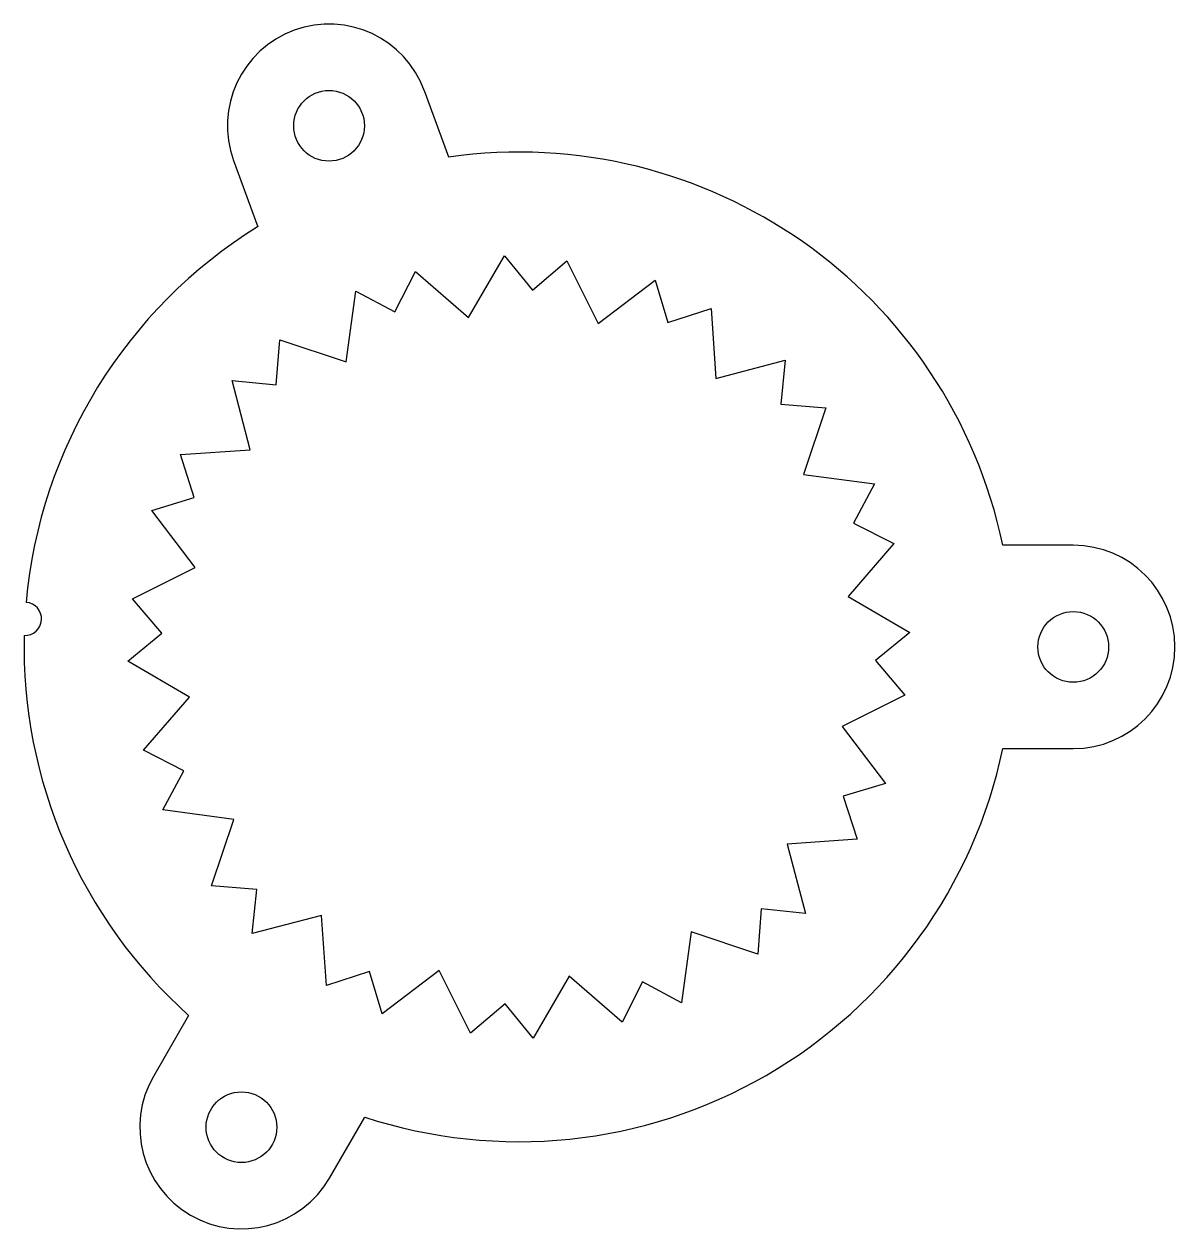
# Model space of a CAD drawing. Header units: millimetres. Extents: x -45 to 59, y -53 to 56.
import ezdxf

# ---------------------------------------------------------------- set-up
doc = ezdxf.new("R2010")
doc.units = ezdxf.units.MM

msp = doc.modelspace()

# ---------------------------------------------------------------- linework, layer by layer
for p, q in [((-6.34, 44.32), (-8.52, 50.32)), ((-25.81, 44.03), (-23.63, 38.03)), ((-4.56, 29.81), (-1.3, 35.4)), ((-1.3, 35.4), (1.24, 32.3)), ((1.24, 32.3), (4.36, 34.96)), ((4.36, 34.96), (7.19, 29.28)), ((-11.21, 30.32), (-9.35, 33.97)), ((-9.35, 33.97), (-4.56, 29.81)), ((7.19, 29.28), (12.35, 33.21)), ((12.35, 33.21), (13.51, 29.37)), ((-15.62, 25.79), (-14.75, 32.21)), ((-14.75, 32.21), (-11.21, 30.32)), ((13.51, 29.37), (17.41, 30.63)), ((17.41, 30.63), (17.85, 24.3)), ((-21.96, 23.72), (-21.63, 27.8)), ((-21.63, 27.8), (-15.62, 25.79)), ((17.85, 24.3), (24.12, 25.95)), ((24.12, 25.95), (23.72, 21.96)), ((-25.95, 24.12), (-21.96, 23.72)), ((-24.3, 17.85), (-25.95, 24.12)), ((23.72, 21.96), (27.8, 21.63)), ((27.8, 21.63), (25.79, 15.62)), ((-30.63, 17.41), (-24.3, 17.85)), ((-29.37, 13.51), (-30.63, 17.41)), ((25.79, 15.62), (32.21, 14.75)), ((32.21, 14.75), (30.32, 11.21)), ((-33.21, 12.35), (-29.37, 13.51)), ((-29.28, 7.19), (-33.21, 12.35)), ((30.32, 11.21), (33.97, 9.35)), ((33.97, 9.35), (29.81, 4.56)), ((50.2, 9.2), (43.82, 9.2)), ((-34.96, 4.36), (-29.28, 7.19)), ((29.81, 4.56), (35.4, 1.3)), ((-32.3, 1.24), (-34.96, 4.36)), ((-35.4, -1.3), (-32.3, 1.24)), ((35.4, 1.3), (32.3, -1.24)), ((-29.81, -4.56), (-35.4, -1.3)), ((32.3, -1.24), (34.96, -4.36)), ((34.96, -4.36), (29.28, -7.19)), ((-33.97, -9.35), (-29.81, -4.56)), ((29.28, -7.19), (33.21, -12.35)), ((-30.32, -11.21), (-33.97, -9.35)), ((43.82, -9.2), (50.2, -9.2)), ((-32.21, -14.75), (-30.32, -11.21)), ((33.21, -12.35), (29.37, -13.51)), ((29.37, -13.51), (30.63, -17.41)), ((-25.79, -15.62), (-32.21, -14.75)), ((-27.8, -21.63), (-25.79, -15.62)), ((30.63, -17.41), (24.3, -17.85)), ((24.3, -17.85), (25.95, -24.12)), ((-23.72, -21.96), (-27.8, -21.63)), ((-24.12, -25.95), (-23.72, -21.96)), ((21.96, -23.72), (21.63, -27.8)), ((25.95, -24.12), (21.96, -23.72)), ((-17.85, -24.3), (-24.12, -25.95)), ((-17.41, -30.63), (-17.85, -24.3)), ((15.62, -25.79), (14.75, -32.21)), ((21.63, -27.8), (15.62, -25.79)), ((-13.51, -29.37), (-17.41, -30.63)), ((-12.35, -33.21), (-13.51, -29.37)), ((-7.19, -29.28), (-12.35, -33.21)), ((-4.36, -34.96), (-7.19, -29.28)), ((4.56, -29.81), (1.3, -35.4)), ((9.35, -33.97), (4.56, -29.81)), ((11.21, -30.32), (9.35, -33.97)), ((14.75, -32.21), (11.21, -30.32)), ((-1.24, -32.3), (-4.36, -34.96)), ((1.3, -35.4), (-1.24, -32.3)), ((-29.88, -33.35), (-33.07, -38.87)), ((-17.13, -48.07), (-13.94, -42.55))]:
    msp.add_line(p, q)
for centre in [(-17.17, 47.17), (50.2, 0), (-25.1, -43.47)]:
    msp.add_circle(centre, 3.2)
for centre, radius, start, end in [((-17.17, 47.17), 9.2, 20, 200), ((0, 0), 44.78, 11.8568, 98.1432), ((0, 0), 44.78, 121.8568, 174.8305), ((50.2, 0), 9.2, -90, 90), ((-44.7, 2.54), 1.5, 267.7098, 445.7902), ((0, 0), 44.78, 178.6695, 228.1432), ((0, 0), 44.78, 251.8568, 348.1432), ((-25.1, -43.47), 9.2, 150, 330)]:
    msp.add_arc(centre, radius, start, end)

doc.saveas('drawing.dxf')
